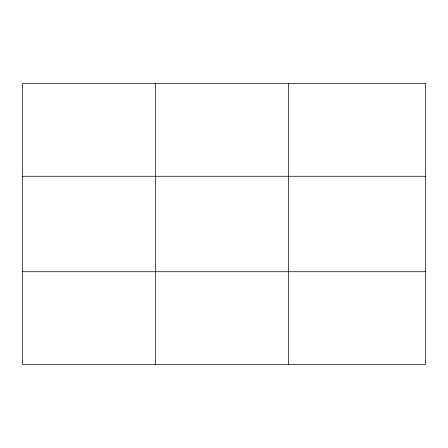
<?xml version="1.0" encoding="UTF-8"?>
<svg xmlns="http://www.w3.org/2000/svg" width="448" height="448" viewBox="0 0 448 448"><rect width="100%" height="100%" fill="white"/><g stroke="black" fill="none" stroke-linecap="round" stroke-linejoin="round"><path stroke-width="0.67" d="M155.456 83.653L155.456 364.347M288.512 83.653L288.512 364.347M22.4 176.282L425.6 176.282M22.4 271.718L425.6 271.718M425.6 83.653L22.4 83.653L22.4 364.347L425.6 364.347L425.6 83.653"/></g></svg>
